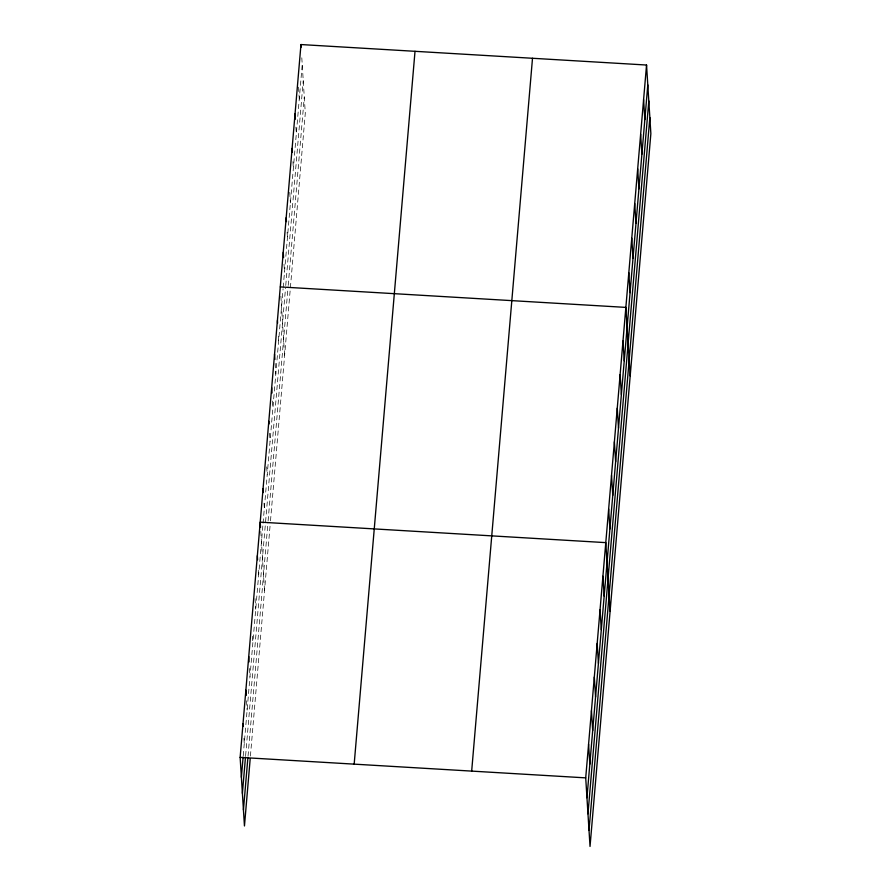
<?xml version="1.0" encoding="UTF-8"?>
<svg xmlns="http://www.w3.org/2000/svg" width="891" height="891" viewBox="0 0 891 891"><rect width="100%" height="100%" fill="white"/><g stroke="black" fill="none" stroke-linecap="round" stroke-linejoin="round"><path stroke-width="0.67" stroke-dasharray="4.46 3.34" d="M243.221 755.78L262.956 524.576M263.068 523.229L283.082 288.807M283.193 287.425L302.227 64.453M245.615 755.713L265.34 524.509M265.574 521.825L285.51 288.261M285.744 285.488L303.241 80.513M248.032 756.136L267.991 522.249M268.102 520.901L288.083 286.802M288.205 285.421L304.276 97.074M250.416 756.069L270.263 523.529M270.496 520.834L305.29 113.135L301.804 57.815M298.518 87.129L299.276 99.079M295.901 127.068L296.313 133.695M292.939 161.683L293.362 168.321M289.742 192.333L290.41 202.948M287.114 232.261L287.448 237.563M283.995 264.226L284.496 272.189M280.877 296.202L284.608 355.498M278.426 336.442L278.671 340.418M275.141 363.405L275.809 374.02M272.523 400.995L272.936 407.632M269.572 433.271L270.073 441.234M266.699 466.884L267.2 474.836M264.003 503.137L264.337 508.449M260.796 531.437L264.527 590.733M258.267 570.351L258.602 575.653M255.06 598.641L255.728 609.255M252.443 636.23L252.866 642.868M249.491 668.506L249.992 676.469M246.54 700.783L247.13 710.071M243.922 738.372L244.257 743.673"/><path stroke-width="1.34" d="M250.193 758.764L244.457 825.968L240.136 757.383L300.969 44.55L646.543 65.032L650.864 133.617L590.031 846.45L585.71 777.865L646.543 65.032M241.383 777.286L243.109 757.116M242.397 793.346L245.493 757.06M243.443 809.908L247.91 757.484M354.173 764.144L415.017 51.31M471.673 771.105L532.506 58.271M586.957 797.768L647.802 84.935M587.971 813.828L648.815 100.995M589.018 830.379L649.851 117.556M280.286 286.913L625.861 307.395L630.182 375.98M240.136 757.383L585.71 777.865M643.592 99.658L644.85 119.55M640.64 134.274L641.888 154.176M637.689 168.9L638.936 188.803M634.726 203.527L635.985 223.429M631.775 238.142L633.022 258.045M628.823 272.769L630.071 292.671M622.998 340.997L624.246 360.9M620.125 374.599L621.383 394.501M617.263 408.212L618.51 428.114M614.389 441.813L615.648 461.716M611.527 475.415L612.774 495.318M608.653 509.028L609.912 528.92M610.101 611.215L605.791 542.63L260.217 522.148L260.551 527.45M602.917 576.232L604.176 596.135M600.055 609.834L601.302 629.737M597.182 643.447L598.44 663.35M594.319 677.049L595.567 696.951M591.446 710.65L592.704 730.553M588.583 744.263L589.831 764.155M300.969 44.55L301.136 47.201M295.066 113.792L295.4 119.104M292.114 148.418L292.359 152.406M286.2 217.671L286.445 221.647M283.249 252.287L283.583 257.599M277.424 320.515L277.591 323.177M274.551 354.128L274.885 359.429M271.688 387.73L272.022 393.031M268.815 421.332L268.982 423.982M263.079 488.546L263.335 492.523M257.343 555.75L257.599 559.737M248.745 656.567L249.079 661.879M245.871 690.169L246.206 695.481M243.009 723.782L243.176 726.432"/></g></svg>
